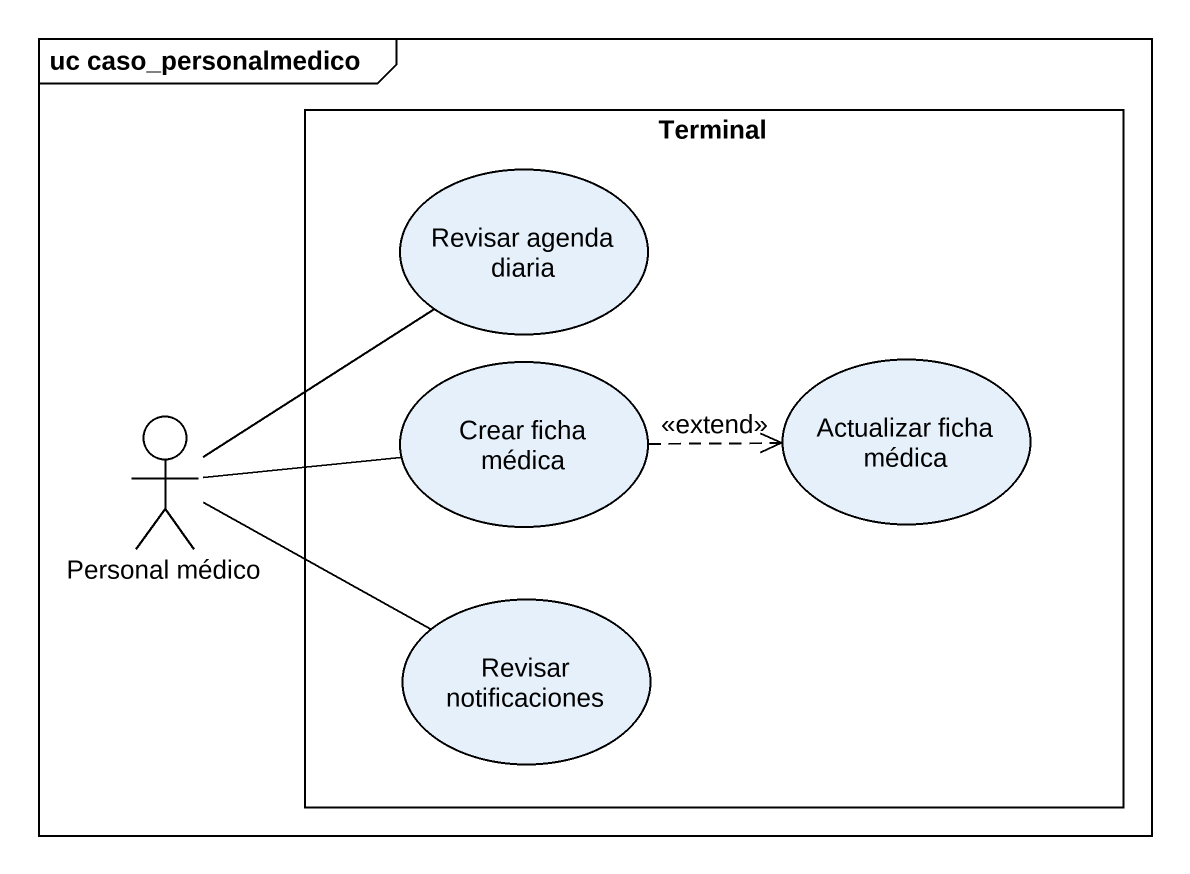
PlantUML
@startuml
mainframe uc caso_personalmedico
rectangle Terminal {
  usecase "Revisar agenda diaria" as Revisar_agenda_diaria
  usecase "Crear ficha médica" as Crear_ficha_médica
  usecase "Actualizar ficha médica" as Actualizar_ficha_médica
  usecase "Revisar notificaciones" as Revisar_notificaciones
}
actor "Personal médico" as Personal_médico
Crear_ficha_médica .right.> Actualizar_ficha_médica : <<extend>>
Personal_médico -up- Revisar_agenda_diaria
Personal_médico -right- Crear_ficha_médica
Personal_médico -right- Revisar_notificaciones
@enduml
